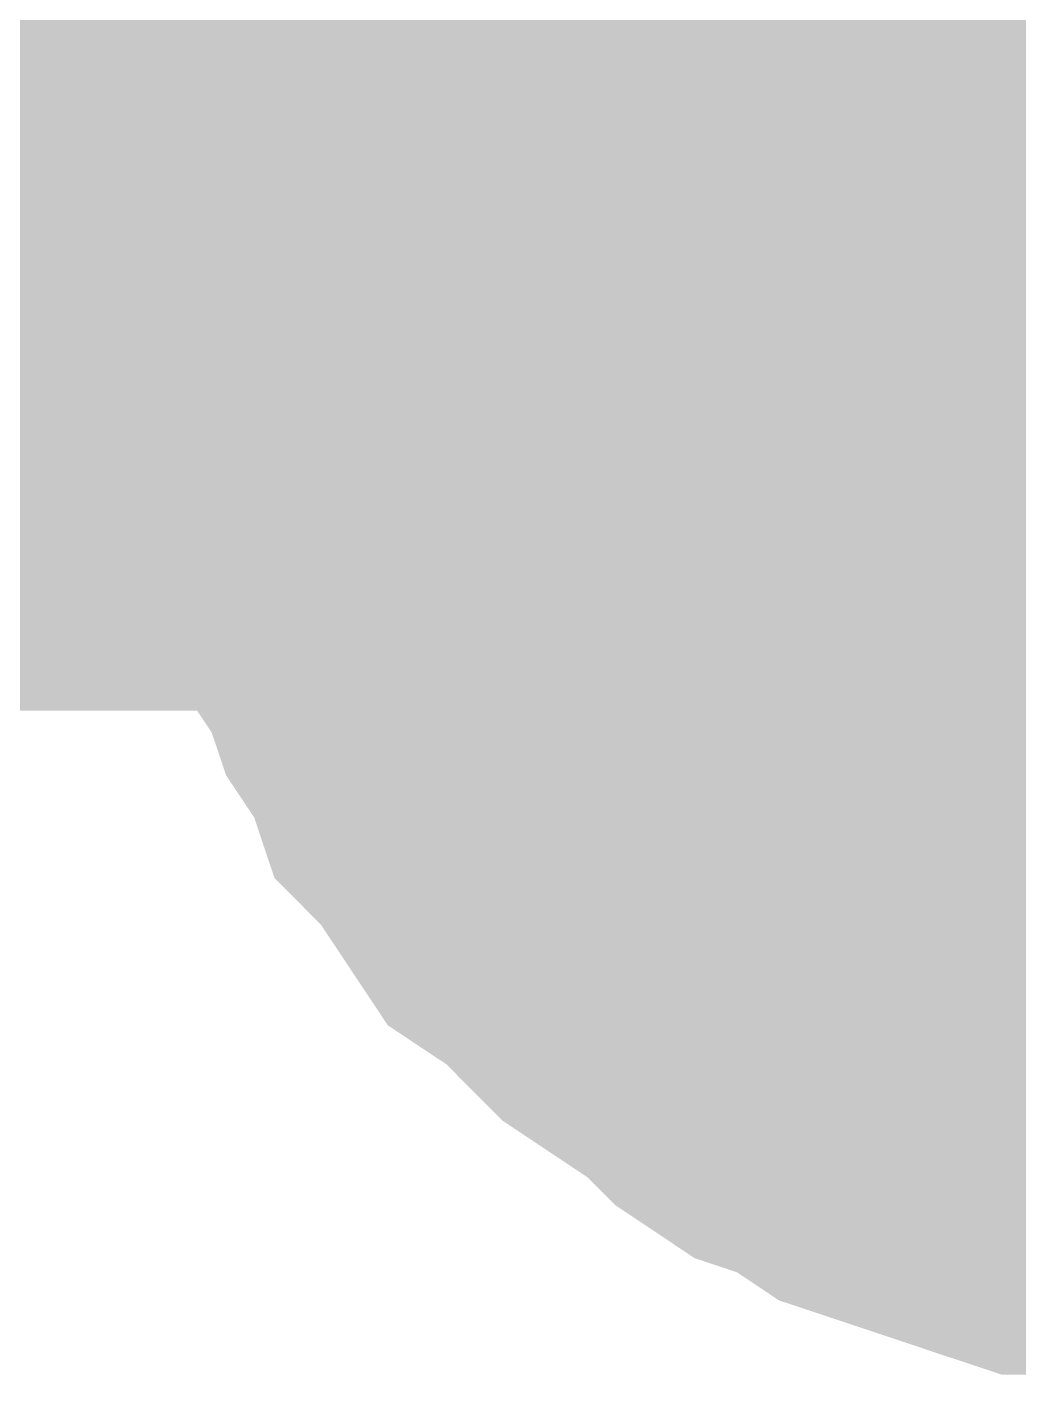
# Model space of a CAD drawing. Header units: inches. Extents: x 0 to 841, y 0 to 594.
# Drawn here: x 309.051 to 309.84, y 369.079 to 370.161 of the extents above; entities that cross this region are included whole.
import ezdxf

# ---------------------------------------------------------------- set-up
doc = ezdxf.new("R2010")
doc.units = ezdxf.units.IN
doc.layers.add('Sheet', color=255, linetype='Continuous')

msp = doc.modelspace()

# ---------------------------------------------------------------- linework, layer by layer
at = {"layer": 'Sheet'}
for points in [[(255.0196, 382.4908, 0.7493, 0.7493, 0), (255.0196, 369.9923, 0.7493, 0.7493, 0), (310.0076, 369.9923, 0.7493, 0.7493, 0)], [(310.0076, 369.9923, 0.7493, 0.7493, 0), (310.0076, 382.4908, 0.7493, 0.7493, 0)], [(309.2552, 369.9923, 0.2997, 0.2997, 0), (309.2552, 370.0372, 0.2997, 0.2997, 0), (309.2552, 370.0709, 0.2997, 0.2997, 0), (309.2665, 370.1046, 0.2997, 0.2997, 0), (309.2665, 370.1495, 0.2997, 0.2997, 0), (309.2777, 370.1832, 0.2997, 0.2997, 0), (309.2889, 370.2169, 0.2997, 0.2997, 0), (309.3002, 370.2618, 0.2997, 0.2997, 0), (309.3114, 370.2955, 0.2997, 0.2997, 0), (309.3338, 370.3292, 0.2997, 0.2997, 0)], [(309.2552, 369.9923, 0.2997, 0.2997, 0), (309.2552, 370.0372, 0.2997, 0.2997, 0), (309.2552, 370.0709, 0.2997, 0.2997, 0), (309.2665, 370.1046, 0.2997, 0.2997, 0), (309.2665, 370.1495, 0.2997, 0.2997, 0), (309.2777, 370.1832, 0.2997, 0.2997, 0), (309.2889, 370.2169, 0.2997, 0.2997, 0), (309.3002, 370.2618, 0.2997, 0.2997, 0), (309.3114, 370.2955, 0.2997, 0.2997, 0), (309.3338, 370.3292, 0.2997, 0.2997, 0)], [(309.2552, 369.9923, 0.2997, 0.2997, 0), (309.2552, 370.0372, 0.2997, 0.2997, 0), (309.2552, 370.0709, 0.2997, 0.2997, 0), (309.2665, 370.1046, 0.2997, 0.2997, 0), (309.2665, 370.1495, 0.2997, 0.2997, 0), (309.2777, 370.1832, 0.2997, 0.2997, 0), (309.2889, 370.2169, 0.2997, 0.2997, 0), (309.3002, 370.2618, 0.2997, 0.2997, 0), (309.3114, 370.2955, 0.2997, 0.2997, 0), (309.3338, 370.3292, 0.2997, 0.2997, 0)], [(309.5023, 369.9923, 0.2997, 0.2997, 0), (309.5023, 370.0147, 0.2997, 0.2997, 0), (309.5023, 370.0484, 0.2997, 0.2997, 0), (309.5135, 370.0709, 0.2997, 0.2997, 0), (309.5135, 370.0934, 0.2997, 0.2997, 0), (309.5135, 370.1158, 0.2997, 0.2997, 0), (309.5247, 370.1383, 0.2997, 0.2997, 0), (309.536, 370.172, 0.2997, 0.2997, 0), (309.5472, 370.1944, 0.2997, 0.2997, 0), (309.5472, 370.2169, 0.2997, 0.2997, 0), (309.5584, 370.2393, 0.2997, 0.2997, 0), (309.5697, 370.2506, 0.2997, 0.2997, 0), (309.5921, 370.273, 0.2997, 0.2997, 0), (309.6033, 370.2955, 0.2997, 0.2997, 0), (309.6146, 370.3179, 0.2997, 0.2997, 0)], [(309.5023, 369.9923, 0.2997, 0.2997, 0), (309.5023, 370.0147, 0.2997, 0.2997, 0), (309.5023, 370.0484, 0.2997, 0.2997, 0), (309.5135, 370.0709, 0.2997, 0.2997, 0), (309.5135, 370.0934, 0.2997, 0.2997, 0), (309.5135, 370.1158, 0.2997, 0.2997, 0), (309.5247, 370.1383, 0.2997, 0.2997, 0), (309.536, 370.172, 0.2997, 0.2997, 0), (309.5472, 370.1944, 0.2997, 0.2997, 0), (309.5472, 370.2169, 0.2997, 0.2997, 0), (309.5584, 370.2393, 0.2997, 0.2997, 0), (309.5697, 370.2506, 0.2997, 0.2997, 0), (309.5921, 370.273, 0.2997, 0.2997, 0), (309.6033, 370.2955, 0.2997, 0.2997, 0), (309.6146, 370.3179, 0.2997, 0.2997, 0)], [(309.5023, 369.9923, 0.2997, 0.2997, 0), (309.5023, 370.0147, 0.2997, 0.2997, 0), (309.5023, 370.0484, 0.2997, 0.2997, 0), (309.5135, 370.0709, 0.2997, 0.2997, 0), (309.5135, 370.0934, 0.2997, 0.2997, 0), (309.5135, 370.1158, 0.2997, 0.2997, 0), (309.5247, 370.1383, 0.2997, 0.2997, 0), (309.536, 370.172, 0.2997, 0.2997, 0), (309.5472, 370.1944, 0.2997, 0.2997, 0), (309.5472, 370.2169, 0.2997, 0.2997, 0), (309.5584, 370.2393, 0.2997, 0.2997, 0), (309.5697, 370.2506, 0.2997, 0.2997, 0), (309.5921, 370.273, 0.2997, 0.2997, 0), (309.6033, 370.2955, 0.2997, 0.2997, 0), (309.6146, 370.3179, 0.2997, 0.2997, 0)], [(310.0076, 369.9923, 0.7493, 0.7493, 0), (350.0049, 369.9923, 0.7493, 0.7493, 0)], [(309.2552, 369.9923, 0.0991, 0.0991, 0), (309.2552, 370.0372, 0.0991, 0.0991, 0), (309.2552, 370.0709, 0.0991, 0.0991, 0), (309.2665, 370.1046, 0.0991, 0.0991, 0), (309.2665, 370.1495, 0.0991, 0.0991, 0), (309.2777, 370.1832, 0.0991, 0.0991, 0), (309.2889, 370.2169, 0.0991, 0.0991, 0)], [(309.2552, 369.9923, 0.0991, 0.0991, 0), (309.2552, 370.0372, 0.0991, 0.0991, 0), (309.2552, 370.0709, 0.0991, 0.0991, 0), (309.2665, 370.1046, 0.0991, 0.0991, 0), (309.2665, 370.1495, 0.0991, 0.0991, 0), (309.2777, 370.1832, 0.0991, 0.0991, 0), (309.2889, 370.2169, 0.0991, 0.0991, 0)], [(309.2552, 369.9923, 0.0991, 0.0991, 0), (309.2552, 370.0372, 0.0991, 0.0991, 0), (309.2552, 370.0709, 0.0991, 0.0991, 0), (309.2665, 370.1046, 0.0991, 0.0991, 0), (309.2665, 370.1495, 0.0991, 0.0991, 0), (309.2777, 370.1832, 0.0991, 0.0991, 0), (309.2889, 370.2169, 0.0991, 0.0991, 0)], [(309.5023, 369.9923, 0.0991, 0.0991, 0), (309.5023, 370.0147, 0.0991, 0.0991, 0), (309.5023, 370.0484, 0.0991, 0.0991, 0), (309.5135, 370.0709, 0.0991, 0.0991, 0), (309.5135, 370.0934, 0.0991, 0.0991, 0), (309.5135, 370.1158, 0.0991, 0.0991, 0), (309.5247, 370.1383, 0.0991, 0.0991, 0), (309.536, 370.172, 0.0991, 0.0991, 0), (309.5472, 370.1944, 0.0991, 0.0991, 0), (309.5472, 370.2169, 0.0991, 0.0991, 0)], [(309.5023, 369.9923, 0.0991, 0.0991, 0), (309.5023, 370.0147, 0.0991, 0.0991, 0), (309.5023, 370.0484, 0.0991, 0.0991, 0), (309.5135, 370.0709, 0.0991, 0.0991, 0), (309.5135, 370.0934, 0.0991, 0.0991, 0), (309.5135, 370.1158, 0.0991, 0.0991, 0), (309.5247, 370.1383, 0.0991, 0.0991, 0), (309.536, 370.172, 0.0991, 0.0991, 0), (309.5472, 370.1944, 0.0991, 0.0991, 0), (309.5472, 370.2169, 0.0991, 0.0991, 0)], [(309.5023, 369.9923, 0.0991, 0.0991, 0), (309.5023, 370.0147, 0.0991, 0.0991, 0), (309.5023, 370.0484, 0.0991, 0.0991, 0), (309.5135, 370.0709, 0.0991, 0.0991, 0), (309.5135, 370.0934, 0.0991, 0.0991, 0), (309.5135, 370.1158, 0.0991, 0.0991, 0), (309.5247, 370.1383, 0.0991, 0.0991, 0), (309.536, 370.172, 0.0991, 0.0991, 0), (309.5472, 370.1944, 0.0991, 0.0991, 0), (309.5472, 370.2169, 0.0991, 0.0991, 0)], [(310.0076, 369.2287, 0.2997, 0.2997, 0), (309.9739, 369.2287, 0.2997, 0.2997, 0), (309.929, 369.2287, 0.2997, 0.2997, 0), (309.8953, 369.2399, 0.2997, 0.2997, 0), (309.8504, 369.2399, 0.2997, 0.2997, 0), (309.8167, 369.2511, 0.2997, 0.2997, 0), (309.783, 369.2624, 0.2997, 0.2997, 0), (309.7493, 369.2736, 0.2997, 0.2997, 0), (309.7156, 369.2848, 0.2997, 0.2997, 0), (309.6819, 369.3073, 0.2997, 0.2997, 0), (309.6483, 369.3185, 0.2997, 0.2997, 0), (309.6146, 369.341, 0.2997, 0.2997, 0), (309.5921, 369.3634, 0.2997, 0.2997, 0), (309.5584, 369.3859, 0.2997, 0.2997, 0), (309.5247, 369.4083, 0.2997, 0.2997, 0), (309.5023, 369.4308, 0.2997, 0.2997, 0), (309.4798, 369.4533, 0.2997, 0.2997, 0), (309.4461, 369.4757, 0.2997, 0.2997, 0), (309.4237, 369.5094, 0.2997, 0.2997, 0), (309.4012, 369.5431, 0.2997, 0.2997, 0), (309.3788, 369.5656, 0.2997, 0.2997, 0), (309.3675, 369.5993, 0.2997, 0.2997, 0), (309.3451, 369.6329, 0.2997, 0.2997, 0), (309.3338, 369.6666, 0.2997, 0.2997, 0), (309.3114, 369.7003, 0.2997, 0.2997, 0), (309.3002, 369.734, 0.2997, 0.2997, 0), (309.2889, 369.7677, 0.2997, 0.2997, 0), (309.2777, 369.8014, 0.2997, 0.2997, 0), (309.2665, 369.8351, 0.2997, 0.2997, 0), (309.2665, 369.88, 0.2997, 0.2997, 0), (309.2552, 369.9137, 0.2997, 0.2997, 0), (309.2552, 369.9586, 0.2997, 0.2997, 0), (309.2552, 369.9923, 0.2997, 0.2997, 0)], [(309.2552, 369.9923, 0.2997, 0.2997, 0), (309.2552, 369.9923, 0.2997, 0.2997, 0)], [(310.0076, 369.2287, 0.2997, 0.2997, 0), (309.9739, 369.2287, 0.2997, 0.2997, 0), (309.929, 369.2287, 0.2997, 0.2997, 0), (309.8953, 369.2399, 0.2997, 0.2997, 0), (309.8504, 369.2399, 0.2997, 0.2997, 0), (309.8167, 369.2511, 0.2997, 0.2997, 0), (309.783, 369.2624, 0.2997, 0.2997, 0), (309.7493, 369.2736, 0.2997, 0.2997, 0), (309.7156, 369.2848, 0.2997, 0.2997, 0), (309.6819, 369.3073, 0.2997, 0.2997, 0), (309.6483, 369.3185, 0.2997, 0.2997, 0), (309.6146, 369.341, 0.2997, 0.2997, 0), (309.5921, 369.3634, 0.2997, 0.2997, 0), (309.5584, 369.3859, 0.2997, 0.2997, 0), (309.5247, 369.4083, 0.2997, 0.2997, 0), (309.5023, 369.4308, 0.2997, 0.2997, 0), (309.4798, 369.4533, 0.2997, 0.2997, 0), (309.4461, 369.4757, 0.2997, 0.2997, 0), (309.4237, 369.5094, 0.2997, 0.2997, 0), (309.4012, 369.5431, 0.2997, 0.2997, 0), (309.3788, 369.5656, 0.2997, 0.2997, 0), (309.3675, 369.5993, 0.2997, 0.2997, 0), (309.3451, 369.6329, 0.2997, 0.2997, 0), (309.3338, 369.6666, 0.2997, 0.2997, 0), (309.3114, 369.7003, 0.2997, 0.2997, 0), (309.3002, 369.734, 0.2997, 0.2997, 0), (309.2889, 369.7677, 0.2997, 0.2997, 0), (309.2777, 369.8014, 0.2997, 0.2997, 0), (309.2665, 369.8351, 0.2997, 0.2997, 0), (309.2665, 369.88, 0.2997, 0.2997, 0), (309.2552, 369.9137, 0.2997, 0.2997, 0), (309.2552, 369.9586, 0.2997, 0.2997, 0), (309.2552, 369.9923, 0.2997, 0.2997, 0)], [(309.2552, 369.9923, 0.2997, 0.2997, 0), (309.2552, 369.9923, 0.2997, 0.2997, 0)], [(310.0076, 369.2287, 0.2997, 0.2997, 0), (309.9739, 369.2287, 0.2997, 0.2997, 0), (309.929, 369.2287, 0.2997, 0.2997, 0), (309.8953, 369.2399, 0.2997, 0.2997, 0), (309.8504, 369.2399, 0.2997, 0.2997, 0), (309.8167, 369.2511, 0.2997, 0.2997, 0), (309.783, 369.2624, 0.2997, 0.2997, 0), (309.7493, 369.2736, 0.2997, 0.2997, 0), (309.7156, 369.2848, 0.2997, 0.2997, 0), (309.6819, 369.3073, 0.2997, 0.2997, 0), (309.6483, 369.3185, 0.2997, 0.2997, 0), (309.6146, 369.341, 0.2997, 0.2997, 0), (309.5921, 369.3634, 0.2997, 0.2997, 0), (309.5584, 369.3859, 0.2997, 0.2997, 0), (309.5247, 369.4083, 0.2997, 0.2997, 0), (309.5023, 369.4308, 0.2997, 0.2997, 0), (309.4798, 369.4533, 0.2997, 0.2997, 0), (309.4461, 369.4757, 0.2997, 0.2997, 0), (309.4237, 369.5094, 0.2997, 0.2997, 0), (309.4012, 369.5431, 0.2997, 0.2997, 0), (309.3788, 369.5656, 0.2997, 0.2997, 0), (309.3675, 369.5993, 0.2997, 0.2997, 0), (309.3451, 369.6329, 0.2997, 0.2997, 0), (309.3338, 369.6666, 0.2997, 0.2997, 0), (309.3114, 369.7003, 0.2997, 0.2997, 0), (309.3002, 369.734, 0.2997, 0.2997, 0), (309.2889, 369.7677, 0.2997, 0.2997, 0), (309.2777, 369.8014, 0.2997, 0.2997, 0), (309.2665, 369.8351, 0.2997, 0.2997, 0), (309.2665, 369.88, 0.2997, 0.2997, 0), (309.2552, 369.9137, 0.2997, 0.2997, 0), (309.2552, 369.9586, 0.2997, 0.2997, 0), (309.2552, 369.9923, 0.2997, 0.2997, 0)], [(309.2552, 369.9923, 0.2997, 0.2997, 0), (309.2552, 369.9923, 0.2997, 0.2997, 0)], [(310.0076, 369.487, 0.2997, 0.2997, 0), (309.9851, 369.487, 0.2997, 0.2997, 0), (309.9514, 369.487, 0.2997, 0.2997, 0), (309.929, 369.4982, 0.2997, 0.2997, 0), (309.9065, 369.4982, 0.2997, 0.2997, 0), (309.8841, 369.4982, 0.2997, 0.2997, 0), (309.8616, 369.5094, 0.2997, 0.2997, 0), (309.8279, 369.5206, 0.2997, 0.2997, 0), (309.8055, 369.5319, 0.2997, 0.2997, 0), (309.783, 369.5319, 0.2997, 0.2997, 0), (309.7605, 369.5431, 0.2997, 0.2997, 0), (309.7493, 369.5543, 0.2997, 0.2997, 0), (309.7269, 369.5768, 0.2997, 0.2997, 0), (309.7044, 369.588, 0.2997, 0.2997, 0), (309.6819, 369.5993, 0.2997, 0.2997, 0), (309.6707, 369.6217, 0.2997, 0.2997, 0), (309.6483, 369.6329, 0.2997, 0.2997, 0), (309.637, 369.6554, 0.2997, 0.2997, 0), (309.6146, 369.6666, 0.2997, 0.2997, 0), (309.6033, 369.6891, 0.2997, 0.2997, 0), (309.5921, 369.7115, 0.2997, 0.2997, 0), (309.5697, 369.734, 0.2997, 0.2997, 0), (309.5584, 369.7452, 0.2997, 0.2997, 0), (309.5472, 369.7677, 0.2997, 0.2997, 0), (309.5472, 369.7902, 0.2997, 0.2997, 0), (309.536, 369.8126, 0.2997, 0.2997, 0), (309.5247, 369.8463, 0.2997, 0.2997, 0), (309.5135, 369.8688, 0.2997, 0.2997, 0), (309.5135, 369.8912, 0.2997, 0.2997, 0), (309.5135, 369.9137, 0.2997, 0.2997, 0), (309.5023, 369.9361, 0.2997, 0.2997, 0), (309.5023, 369.9698, 0.2997, 0.2997, 0), (309.5023, 369.9923, 0.2997, 0.2997, 0)], [(309.5023, 369.9923, 0.2997, 0.2997, 0), (309.5023, 369.9923, 0.2997, 0.2997, 0)], [(310.0076, 369.487, 0.2997, 0.2997, 0), (309.9851, 369.487, 0.2997, 0.2997, 0), (309.9514, 369.487, 0.2997, 0.2997, 0), (309.929, 369.4982, 0.2997, 0.2997, 0), (309.9065, 369.4982, 0.2997, 0.2997, 0), (309.8841, 369.4982, 0.2997, 0.2997, 0), (309.8616, 369.5094, 0.2997, 0.2997, 0), (309.8279, 369.5206, 0.2997, 0.2997, 0), (309.8055, 369.5319, 0.2997, 0.2997, 0), (309.783, 369.5319, 0.2997, 0.2997, 0), (309.7605, 369.5431, 0.2997, 0.2997, 0), (309.7493, 369.5543, 0.2997, 0.2997, 0), (309.7269, 369.5768, 0.2997, 0.2997, 0), (309.7044, 369.588, 0.2997, 0.2997, 0), (309.6819, 369.5993, 0.2997, 0.2997, 0), (309.6707, 369.6217, 0.2997, 0.2997, 0), (309.6483, 369.6329, 0.2997, 0.2997, 0), (309.637, 369.6554, 0.2997, 0.2997, 0), (309.6146, 369.6666, 0.2997, 0.2997, 0), (309.6033, 369.6891, 0.2997, 0.2997, 0), (309.5921, 369.7115, 0.2997, 0.2997, 0), (309.5697, 369.734, 0.2997, 0.2997, 0), (309.5584, 369.7452, 0.2997, 0.2997, 0), (309.5472, 369.7677, 0.2997, 0.2997, 0), (309.5472, 369.7902, 0.2997, 0.2997, 0), (309.536, 369.8126, 0.2997, 0.2997, 0), (309.5247, 369.8463, 0.2997, 0.2997, 0), (309.5135, 369.8688, 0.2997, 0.2997, 0), (309.5135, 369.8912, 0.2997, 0.2997, 0), (309.5135, 369.9137, 0.2997, 0.2997, 0), (309.5023, 369.9361, 0.2997, 0.2997, 0), (309.5023, 369.9698, 0.2997, 0.2997, 0), (309.5023, 369.9923, 0.2997, 0.2997, 0)], [(309.5023, 369.9923, 0.2997, 0.2997, 0), (309.5023, 369.9923, 0.2997, 0.2997, 0)], [(310.0076, 369.487, 0.2997, 0.2997, 0), (309.9851, 369.487, 0.2997, 0.2997, 0), (309.9514, 369.487, 0.2997, 0.2997, 0), (309.929, 369.4982, 0.2997, 0.2997, 0), (309.9065, 369.4982, 0.2997, 0.2997, 0), (309.8841, 369.4982, 0.2997, 0.2997, 0), (309.8616, 369.5094, 0.2997, 0.2997, 0), (309.8279, 369.5206, 0.2997, 0.2997, 0), (309.8055, 369.5319, 0.2997, 0.2997, 0), (309.783, 369.5319, 0.2997, 0.2997, 0), (309.7605, 369.5431, 0.2997, 0.2997, 0), (309.7493, 369.5543, 0.2997, 0.2997, 0), (309.7269, 369.5768, 0.2997, 0.2997, 0), (309.7044, 369.588, 0.2997, 0.2997, 0), (309.6819, 369.5993, 0.2997, 0.2997, 0), (309.6707, 369.6217, 0.2997, 0.2997, 0), (309.6483, 369.6329, 0.2997, 0.2997, 0), (309.637, 369.6554, 0.2997, 0.2997, 0), (309.6146, 369.6666, 0.2997, 0.2997, 0), (309.6033, 369.6891, 0.2997, 0.2997, 0), (309.5921, 369.7115, 0.2997, 0.2997, 0), (309.5697, 369.734, 0.2997, 0.2997, 0), (309.5584, 369.7452, 0.2997, 0.2997, 0), (309.5472, 369.7677, 0.2997, 0.2997, 0), (309.5472, 369.7902, 0.2997, 0.2997, 0), (309.536, 369.8126, 0.2997, 0.2997, 0), (309.5247, 369.8463, 0.2997, 0.2997, 0), (309.5135, 369.8688, 0.2997, 0.2997, 0), (309.5135, 369.8912, 0.2997, 0.2997, 0), (309.5135, 369.9137, 0.2997, 0.2997, 0), (309.5023, 369.9361, 0.2997, 0.2997, 0), (309.5023, 369.9698, 0.2997, 0.2997, 0), (309.5023, 369.9923, 0.2997, 0.2997, 0)], [(309.5023, 369.9923, 0.2997, 0.2997, 0), (309.5023, 369.9923, 0.2997, 0.2997, 0)], [(309.8953, 369.2399, 0.0991, 0.0991, 0), (309.8504, 369.2399, 0.0991, 0.0991, 0), (309.8167, 369.2511, 0.0991, 0.0991, 0), (309.783, 369.2624, 0.0991, 0.0991, 0), (309.7493, 369.2736, 0.0991, 0.0991, 0), (309.7156, 369.2848, 0.0991, 0.0991, 0), (309.6819, 369.3073, 0.0991, 0.0991, 0), (309.6483, 369.3185, 0.0991, 0.0991, 0), (309.6146, 369.341, 0.0991, 0.0991, 0), (309.5921, 369.3634, 0.0991, 0.0991, 0), (309.5584, 369.3859, 0.0991, 0.0991, 0), (309.5247, 369.4083, 0.0991, 0.0991, 0), (309.5023, 369.4308, 0.0991, 0.0991, 0), (309.4798, 369.4533, 0.0991, 0.0991, 0), (309.4461, 369.4757, 0.0991, 0.0991, 0), (309.4237, 369.5094, 0.0991, 0.0991, 0), (309.4012, 369.5431, 0.0991, 0.0991, 0), (309.3788, 369.5656, 0.0991, 0.0991, 0), (309.3675, 369.5993, 0.0991, 0.0991, 0), (309.3451, 369.6329, 0.0991, 0.0991, 0), (309.3338, 369.6666, 0.0991, 0.0991, 0), (309.3114, 369.7003, 0.0991, 0.0991, 0), (309.3002, 369.734, 0.0991, 0.0991, 0), (309.2889, 369.7677, 0.0991, 0.0991, 0), (309.2777, 369.8014, 0.0991, 0.0991, 0), (309.2665, 369.8351, 0.0991, 0.0991, 0), (309.2665, 369.88, 0.0991, 0.0991, 0), (309.2552, 369.9137, 0.0991, 0.0991, 0), (309.2552, 369.9586, 0.0991, 0.0991, 0), (309.2552, 369.9923, 0.0991, 0.0991, 0)], [(309.2552, 369.9923, 0.0991, 0.0991, 0), (309.2552, 369.9923, 0.0991, 0.0991, 0)], [(309.8953, 369.2399, 0.0991, 0.0991, 0), (309.8504, 369.2399, 0.0991, 0.0991, 0), (309.8167, 369.2511, 0.0991, 0.0991, 0), (309.783, 369.2624, 0.0991, 0.0991, 0), (309.7493, 369.2736, 0.0991, 0.0991, 0), (309.7156, 369.2848, 0.0991, 0.0991, 0), (309.6819, 369.3073, 0.0991, 0.0991, 0), (309.6483, 369.3185, 0.0991, 0.0991, 0), (309.6146, 369.341, 0.0991, 0.0991, 0), (309.5921, 369.3634, 0.0991, 0.0991, 0), (309.5584, 369.3859, 0.0991, 0.0991, 0), (309.5247, 369.4083, 0.0991, 0.0991, 0), (309.5023, 369.4308, 0.0991, 0.0991, 0), (309.4798, 369.4533, 0.0991, 0.0991, 0), (309.4461, 369.4757, 0.0991, 0.0991, 0), (309.4237, 369.5094, 0.0991, 0.0991, 0), (309.4012, 369.5431, 0.0991, 0.0991, 0), (309.3788, 369.5656, 0.0991, 0.0991, 0), (309.3675, 369.5993, 0.0991, 0.0991, 0), (309.3451, 369.6329, 0.0991, 0.0991, 0), (309.3338, 369.6666, 0.0991, 0.0991, 0), (309.3114, 369.7003, 0.0991, 0.0991, 0), (309.3002, 369.734, 0.0991, 0.0991, 0), (309.2889, 369.7677, 0.0991, 0.0991, 0), (309.2777, 369.8014, 0.0991, 0.0991, 0), (309.2665, 369.8351, 0.0991, 0.0991, 0), (309.2665, 369.88, 0.0991, 0.0991, 0), (309.2552, 369.9137, 0.0991, 0.0991, 0), (309.2552, 369.9586, 0.0991, 0.0991, 0), (309.2552, 369.9923, 0.0991, 0.0991, 0)], [(309.2552, 369.9923, 0.0991, 0.0991, 0), (309.2552, 369.9923, 0.0991, 0.0991, 0)], [(309.8953, 369.2399, 0.0991, 0.0991, 0), (309.8504, 369.2399, 0.0991, 0.0991, 0), (309.8167, 369.2511, 0.0991, 0.0991, 0), (309.783, 369.2624, 0.0991, 0.0991, 0), (309.7493, 369.2736, 0.0991, 0.0991, 0), (309.7156, 369.2848, 0.0991, 0.0991, 0), (309.6819, 369.3073, 0.0991, 0.0991, 0), (309.6483, 369.3185, 0.0991, 0.0991, 0), (309.6146, 369.341, 0.0991, 0.0991, 0), (309.5921, 369.3634, 0.0991, 0.0991, 0), (309.5584, 369.3859, 0.0991, 0.0991, 0), (309.5247, 369.4083, 0.0991, 0.0991, 0), (309.5023, 369.4308, 0.0991, 0.0991, 0), (309.4798, 369.4533, 0.0991, 0.0991, 0), (309.4461, 369.4757, 0.0991, 0.0991, 0), (309.4237, 369.5094, 0.0991, 0.0991, 0), (309.4012, 369.5431, 0.0991, 0.0991, 0), (309.3788, 369.5656, 0.0991, 0.0991, 0), (309.3675, 369.5993, 0.0991, 0.0991, 0), (309.3451, 369.6329, 0.0991, 0.0991, 0), (309.3338, 369.6666, 0.0991, 0.0991, 0), (309.3114, 369.7003, 0.0991, 0.0991, 0), (309.3002, 369.734, 0.0991, 0.0991, 0), (309.2889, 369.7677, 0.0991, 0.0991, 0), (309.2777, 369.8014, 0.0991, 0.0991, 0), (309.2665, 369.8351, 0.0991, 0.0991, 0), (309.2665, 369.88, 0.0991, 0.0991, 0), (309.2552, 369.9137, 0.0991, 0.0991, 0), (309.2552, 369.9586, 0.0991, 0.0991, 0), (309.2552, 369.9923, 0.0991, 0.0991, 0)], [(309.2552, 369.9923, 0.0991, 0.0991, 0), (309.2552, 369.9923, 0.0991, 0.0991, 0)], [(309.9065, 369.4982, 0.0991, 0.0991, 0), (309.8841, 369.4982, 0.0991, 0.0991, 0), (309.8616, 369.5094, 0.0991, 0.0991, 0), (309.8279, 369.5206, 0.0991, 0.0991, 0), (309.8055, 369.5319, 0.0991, 0.0991, 0), (309.783, 369.5319, 0.0991, 0.0991, 0), (309.7605, 369.5431, 0.0991, 0.0991, 0), (309.7493, 369.5543, 0.0991, 0.0991, 0), (309.7269, 369.5768, 0.0991, 0.0991, 0), (309.7044, 369.588, 0.0991, 0.0991, 0), (309.6819, 369.5993, 0.0991, 0.0991, 0), (309.6707, 369.6217, 0.0991, 0.0991, 0), (309.6483, 369.6329, 0.0991, 0.0991, 0), (309.637, 369.6554, 0.0991, 0.0991, 0), (309.6146, 369.6666, 0.0991, 0.0991, 0), (309.6033, 369.6891, 0.0991, 0.0991, 0), (309.5921, 369.7115, 0.0991, 0.0991, 0), (309.5697, 369.734, 0.0991, 0.0991, 0), (309.5584, 369.7452, 0.0991, 0.0991, 0), (309.5472, 369.7677, 0.0991, 0.0991, 0), (309.5472, 369.7902, 0.0991, 0.0991, 0), (309.536, 369.8126, 0.0991, 0.0991, 0), (309.5247, 369.8463, 0.0991, 0.0991, 0), (309.5135, 369.8688, 0.0991, 0.0991, 0), (309.5135, 369.8912, 0.0991, 0.0991, 0), (309.5135, 369.9137, 0.0991, 0.0991, 0), (309.5023, 369.9361, 0.0991, 0.0991, 0), (309.5023, 369.9698, 0.0991, 0.0991, 0), (309.5023, 369.9923, 0.0991, 0.0991, 0)], [(309.5023, 369.9923, 0.0991, 0.0991, 0), (309.5023, 369.9923, 0.0991, 0.0991, 0)], [(309.9065, 369.4982, 0.0991, 0.0991, 0), (309.8841, 369.4982, 0.0991, 0.0991, 0), (309.8616, 369.5094, 0.0991, 0.0991, 0), (309.8279, 369.5206, 0.0991, 0.0991, 0), (309.8055, 369.5319, 0.0991, 0.0991, 0), (309.783, 369.5319, 0.0991, 0.0991, 0), (309.7605, 369.5431, 0.0991, 0.0991, 0), (309.7493, 369.5543, 0.0991, 0.0991, 0), (309.7269, 369.5768, 0.0991, 0.0991, 0), (309.7044, 369.588, 0.0991, 0.0991, 0), (309.6819, 369.5993, 0.0991, 0.0991, 0), (309.6707, 369.6217, 0.0991, 0.0991, 0), (309.6483, 369.6329, 0.0991, 0.0991, 0), (309.637, 369.6554, 0.0991, 0.0991, 0), (309.6146, 369.6666, 0.0991, 0.0991, 0), (309.6033, 369.6891, 0.0991, 0.0991, 0), (309.5921, 369.7115, 0.0991, 0.0991, 0), (309.5697, 369.734, 0.0991, 0.0991, 0), (309.5584, 369.7452, 0.0991, 0.0991, 0), (309.5472, 369.7677, 0.0991, 0.0991, 0), (309.5472, 369.7902, 0.0991, 0.0991, 0), (309.536, 369.8126, 0.0991, 0.0991, 0), (309.5247, 369.8463, 0.0991, 0.0991, 0), (309.5135, 369.8688, 0.0991, 0.0991, 0), (309.5135, 369.8912, 0.0991, 0.0991, 0), (309.5135, 369.9137, 0.0991, 0.0991, 0), (309.5023, 369.9361, 0.0991, 0.0991, 0), (309.5023, 369.9698, 0.0991, 0.0991, 0), (309.5023, 369.9923, 0.0991, 0.0991, 0)], [(309.5023, 369.9923, 0.0991, 0.0991, 0), (309.5023, 369.9923, 0.0991, 0.0991, 0)], [(309.9065, 369.4982, 0.0991, 0.0991, 0), (309.8841, 369.4982, 0.0991, 0.0991, 0), (309.8616, 369.5094, 0.0991, 0.0991, 0), (309.8279, 369.5206, 0.0991, 0.0991, 0), (309.8055, 369.5319, 0.0991, 0.0991, 0), (309.783, 369.5319, 0.0991, 0.0991, 0), (309.7605, 369.5431, 0.0991, 0.0991, 0), (309.7493, 369.5543, 0.0991, 0.0991, 0), (309.7269, 369.5768, 0.0991, 0.0991, 0), (309.7044, 369.588, 0.0991, 0.0991, 0), (309.6819, 369.5993, 0.0991, 0.0991, 0), (309.6707, 369.6217, 0.0991, 0.0991, 0), (309.6483, 369.6329, 0.0991, 0.0991, 0), (309.637, 369.6554, 0.0991, 0.0991, 0), (309.6146, 369.6666, 0.0991, 0.0991, 0), (309.6033, 369.6891, 0.0991, 0.0991, 0), (309.5921, 369.7115, 0.0991, 0.0991, 0), (309.5697, 369.734, 0.0991, 0.0991, 0), (309.5584, 369.7452, 0.0991, 0.0991, 0), (309.5472, 369.7677, 0.0991, 0.0991, 0), (309.5472, 369.7902, 0.0991, 0.0991, 0), (309.536, 369.8126, 0.0991, 0.0991, 0), (309.5247, 369.8463, 0.0991, 0.0991, 0), (309.5135, 369.8688, 0.0991, 0.0991, 0), (309.5135, 369.8912, 0.0991, 0.0991, 0), (309.5135, 369.9137, 0.0991, 0.0991, 0), (309.5023, 369.9361, 0.0991, 0.0991, 0), (309.5023, 369.9698, 0.0991, 0.0991, 0), (309.5023, 369.9923, 0.0991, 0.0991, 0)], [(309.5023, 369.9923, 0.0991, 0.0991, 0), (309.5023, 369.9923, 0.0991, 0.0991, 0)]]:
    msp.add_lwpolyline(points, format="xyseb", dxfattribs=at)
msp.add_lwpolyline([(309.746, 370, 0.508, 0.508, 1), (310.254, 370, 0.508, 0.508, 1)], format="xyseb", close=True, dxfattribs=at)

doc.saveas('drawing.dxf')
